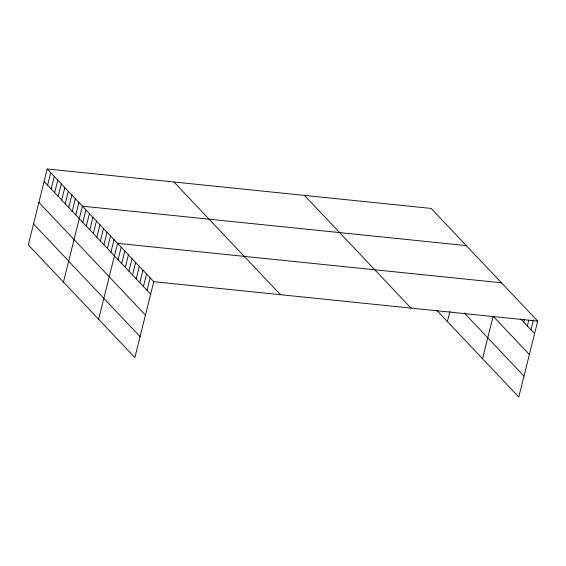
<?xml version="1.0" encoding="UTF-8"?>
<svg xmlns="http://www.w3.org/2000/svg" width="566" height="566" viewBox="0 0 566 566"><rect width="100%" height="100%" fill="white"/><g stroke="black" fill="none" stroke-linecap="round" stroke-linejoin="round"><path stroke-width="0.85" d="M47.226 168.972L28.3 244.88L134.857 357.585L153.782 281.677L47.226 168.972L431.143 208.415L537.7 321.12L518.774 397.028L436.832 310.359M47.629 185.195L50.742 172.694M51.145 188.917L54.258 176.408M54.661 192.631L57.774 180.13M58.178 196.352L61.291 183.851M61.694 200.074L64.807 187.565M65.21 203.788L68.323 191.287M68.727 207.51L71.84 195.008M72.243 211.231L75.356 198.723M75.759 214.946L78.872 202.444M63.463 282.073L82.388 206.165L466.306 245.609M82.792 222.388L85.905 209.88M86.308 226.103L89.421 213.601M89.824 229.824L92.937 217.323M93.34 233.546L96.453 221.037M96.857 237.26L99.97 224.759M100.373 240.982L103.486 228.48M103.889 244.703L107.002 232.194M107.406 248.417L110.519 235.916M110.922 252.139L114.035 239.637M98.626 319.266L117.551 243.352L501.469 282.795M118.061 259.688L121.181 247.186M121.683 263.523L124.803 251.021M125.305 267.357L128.425 254.849M128.928 271.185L132.048 258.683M132.55 275.019L135.67 262.518M136.173 278.854L139.293 266.345M139.795 282.682L142.915 270.18M143.417 286.516L146.537 274.008M147.047 290.344L150.16 277.842M447.381 321.516L449.892 311.442M482.543 358.71L493.135 316.224L529.366 354.542M523.713 322.125L524.335 319.627M527.335 325.959L528.793 320.123M530.958 329.787L533.455 319.783M153.782 281.677L537.7 321.12M520.692 318.934L534.58 333.622M464.318 312.991L523.989 376.107M304.451 195.397L411.008 308.102M173.918 181.99L280.474 294.688M44.113 181.474L150.669 294.179M38.891 202.402L145.448 315.106M33.514 223.959L140.071 336.664"/></g></svg>
